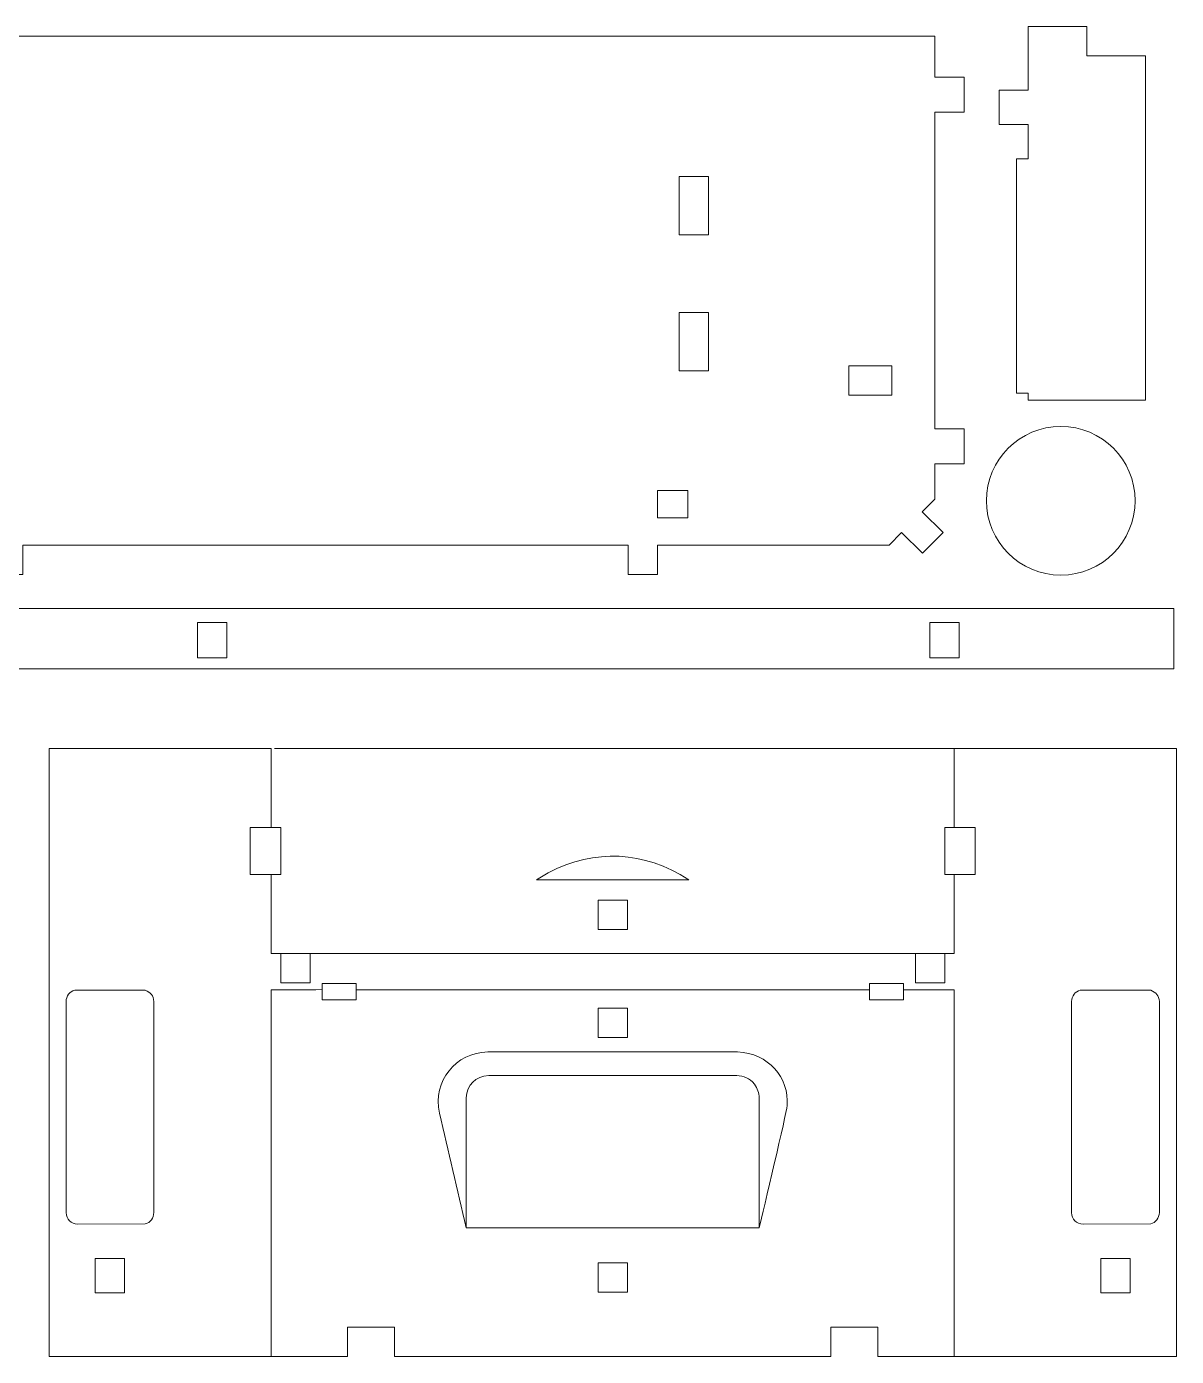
# Model space of a CAD drawing. Header units: centimetres. Extents: x -81 to 93, y -33 to -4.
# Drawn here: x -71.02 to -61.01, y -15.6 to -4.03 of the extents above; entities that cross this region are included whole.
import ezdxf

# ---------------------------------------------------------------- set-up
doc = ezdxf.new("R2010")
doc.units = ezdxf.units.CM
doc.header["$MEASUREMENT"] = 0
doc.layers.add('Camada 1', color=7, linetype='Continuous')

msp = doc.modelspace()

# ---------------------------------------------------------------- linework, layer by layer
at = {"layer": 'Camada 1', "lineweight": 9}
for points, knots in [([(-61.78704, -4.02608), (-61.95704, -4.02608), (-62.12703, -4.02608), (-62.29703, -4.02608), (-62.29703, -4.02608), (-62.29703, -4.21046), (-62.29703, -4.39485), (-62.29703, -4.57923), (-62.29703, -4.57923), (-62.38203, -4.57923), (-62.46703, -4.57923), (-62.55202, -4.57923), (-62.55202, -4.57923), (-62.55202, -4.67862), (-62.55202, -4.77801), (-62.55202, -4.87739), (-62.55202, -4.87739), (-62.46703, -4.87739), (-62.38203, -4.87739), (-62.29703, -4.87739), (-62.29703, -4.87739), (-62.29703, -4.97678), (-62.29703, -5.07616), (-62.29703, -5.17555), (-62.29703, -5.17555), (-62.33103, -5.17555), (-62.36503, -5.17555), (-62.39903, -5.17555), (-62.39903, -5.17555), (-62.39903, -5.85554), (-62.39903, -6.53552), (-62.39903, -7.21552), (-62.39903, -7.21552), (-62.36503, -7.21552), (-62.33103, -7.21552), (-62.29703, -7.21552), (-62.29703, -7.21552), (-62.29703, -7.23592), (-62.29703, -7.25631), (-62.29703, -7.27672), (-62.29703, -7.27672), (-61.95704, -7.27672), (-61.61704, -7.27672), (-61.27704, -7.27672), (-61.27704, -7.27672), (-61.27704, -6.27817), (-61.27704, -5.27962), (-61.27704, -4.28107), (-61.27704, -4.28107), (-61.44704, -4.28107), (-61.61704, -4.28107), (-61.78704, -4.28107), (-61.78704, -4.28107), (-61.78704, -4.19607), (-61.78704, -4.11108), (-61.78704, -4.02608)], [0, 0, 0, 0, 0.06666667, 0.06666667, 0.06666667, 0.06666667, 0.13333333, 0.13333333, 0.13333333, 0.13333333, 0.2, 0.2, 0.2, 0.2, 0.26666667, 0.26666667, 0.26666667, 0.26666667, 0.33333333, 0.33333333, 0.33333333, 0.33333333, 0.4, 0.4, 0.4, 0.4, 0.46666667, 0.46666667, 0.46666667, 0.46666667, 0.53333333, 0.53333333, 0.53333333, 0.53333333, 0.6, 0.6, 0.6, 0.6, 0.66666667, 0.66666667, 0.66666667, 0.66666667, 0.73333333, 0.73333333, 0.73333333, 0.73333333, 0.8, 0.8, 0.8, 0.8, 0.86666667, 0.86666667, 0.86666667, 0.86666667, 1, 1, 1, 1]), ([(-71.04882, -8.79381), (-71.04882, -8.79381), (-71.04882, -8.53885), (-71.04882, -8.53885), (-71.04882, -8.53885), (-71.04882, -8.53885), (-65.78025, -8.53885), (-65.78025, -8.53885), (-65.78025, -8.53885), (-65.78025, -8.53885), (-65.78025, -8.79381), (-65.78025, -8.79381), (-65.78025, -8.79381), (-65.78025, -8.79381), (-65.52529, -8.79381), (-65.52529, -8.79381), (-65.52529, -8.79381), (-65.52529, -8.79381), (-65.52529, -8.53885), (-65.52529, -8.53885), (-65.52529, -8.53885), (-65.52529, -8.53885), (-63.50886, -8.53885), (-63.50886, -8.53885), (-63.50886, -8.53885), (-63.50886, -8.53885), (-63.39978, -8.42861), (-63.39978, -8.42861), (-63.39978, -8.42861), (-63.39978, -8.42861), (-63.21856, -8.60793), (-63.21856, -8.60793), (-63.21856, -8.60793), (-63.21856, -8.60793), (-63.03923, -8.4267), (-63.03923, -8.4267), (-63.03923, -8.4267), (-63.03923, -8.4267), (-63.22045, -8.24738), (-63.22045, -8.24738), (-63.22045, -8.24738), (-63.22045, -8.24738), (-63.11137, -8.13714), (-63.11137, -8.13714), (-63.11137, -8.13714), (-63.11137, -8.13714), (-63.11137, -7.83118), (-63.11137, -7.83118), (-63.11137, -7.83118), (-63.11137, -7.83118), (-62.85641, -7.83118), (-62.85641, -7.83118), (-62.85641, -7.83118), (-62.85641, -7.83118), (-62.85641, -7.52524), (-62.85641, -7.52524), (-62.85641, -7.52524), (-62.85641, -7.52524), (-63.11137, -7.52524), (-63.11137, -7.52524), (-63.11137, -7.52524), (-63.11137, -7.52524), (-63.11137, -4.77166), (-63.11137, -4.77166), (-63.11137, -4.77166), (-63.11137, -4.77166), (-62.85641, -4.77166), (-62.85641, -4.77166), (-62.85641, -4.77166), (-62.85641, -4.77166), (-62.85641, -4.46572), (-62.85641, -4.46572), (-62.85641, -4.46572), (-62.85641, -4.46572), (-63.11137, -4.46572), (-63.11137, -4.46572), (-63.11137, -4.46572), (-63.11137, -4.46572), (-63.11137, -4.10899), (-63.11137, -4.10899), (-63.11137, -4.10899), (-63.11137, -4.10899), (-73.7177, -4.10899), (-73.7177, -4.10899), (-73.7177, -4.10899), (-73.7177, -4.10899), (-73.7177, -4.46572), (-73.7177, -4.46572), (-73.7177, -4.46572), (-73.7177, -4.46572), (-73.97266, -4.46572), (-73.97266, -4.46572), (-73.97266, -4.46572), (-73.97266, -4.46572), (-73.97266, -4.77166), (-73.97266, -4.77166), (-73.97266, -4.77166), (-73.97266, -4.77166), (-73.7177, -4.77166), (-73.7177, -4.77166), (-73.7177, -4.77166), (-73.7177, -4.77166), (-73.7177, -7.52524), (-73.7177, -7.52524), (-73.7177, -7.52524), (-73.7177, -7.52524), (-73.97266, -7.52524), (-73.97266, -7.52524), (-73.97266, -7.52524), (-73.97266, -7.52524), (-73.97266, -7.83118), (-73.97266, -7.83118), (-73.97266, -7.83118), (-73.97266, -7.83118), (-73.7177, -7.83118), (-73.7177, -7.83118), (-73.7177, -7.83118), (-73.7177, -7.83118), (-73.7177, -8.13714), (-73.7177, -8.13714), (-73.7177, -8.13714), (-73.7177, -8.13714), (-73.60862, -8.24738), (-73.60862, -8.24738), (-73.60862, -8.24738), (-73.60862, -8.24738), (-73.78984, -8.4267), (-73.78984, -8.4267), (-73.78984, -8.4267), (-73.78984, -8.4267), (-73.61051, -8.60793), (-73.61051, -8.60793), (-73.61051, -8.60793), (-73.61051, -8.60793), (-73.42929, -8.42861), (-73.42929, -8.42861), (-73.42929, -8.42861), (-73.42929, -8.42861), (-73.3202, -8.53885), (-73.3202, -8.53885), (-73.3202, -8.53885), (-73.3202, -8.53885), (-71.30377, -8.53885), (-71.30377, -8.53885), (-71.30377, -8.53885), (-71.30377, -8.53885), (-71.30377, -8.79381), (-71.30377, -8.79381), (-71.30377, -8.79381), (-71.30377, -8.79381), (-71.04882, -8.79381), (-71.04882, -8.79381)], [0, 0, 0, 0, 0.02564103, 0.02564103, 0.02564103, 0.02564103, 0.05128205, 0.05128205, 0.05128205, 0.05128205, 0.07692308, 0.07692308, 0.07692308, 0.07692308, 0.1025641, 0.1025641, 0.1025641, 0.1025641, 0.12820513, 0.12820513, 0.12820513, 0.12820513, 0.15384615, 0.15384615, 0.15384615, 0.15384615, 0.17948718, 0.17948718, 0.17948718, 0.17948718, 0.20512821, 0.20512821, 0.20512821, 0.20512821, 0.23076923, 0.23076923, 0.23076923, 0.23076923, 0.25641026, 0.25641026, 0.25641026, 0.25641026, 0.28205128, 0.28205128, 0.28205128, 0.28205128, 0.30769231, 0.30769231, 0.30769231, 0.30769231, 0.33333333, 0.33333333, 0.33333333, 0.33333333, 0.35897436, 0.35897436, 0.35897436, 0.35897436, 0.38461538, 0.38461538, 0.38461538, 0.38461538, 0.41025641, 0.41025641, 0.41025641, 0.41025641, 0.43589744, 0.43589744, 0.43589744, 0.43589744, 0.46153846, 0.46153846, 0.46153846, 0.46153846, 0.48717949, 0.48717949, 0.48717949, 0.48717949, 0.51282051, 0.51282051, 0.51282051, 0.51282051, 0.53846154, 0.53846154, 0.53846154, 0.53846154, 0.56410256, 0.56410256, 0.56410256, 0.56410256, 0.58974359, 0.58974359, 0.58974359, 0.58974359, 0.61538462, 0.61538462, 0.61538462, 0.61538462, 0.64102564, 0.64102564, 0.64102564, 0.64102564, 0.66666667, 0.66666667, 0.66666667, 0.66666667, 0.69230769, 0.69230769, 0.69230769, 0.69230769, 0.71794872, 0.71794872, 0.71794872, 0.71794872, 0.74358974, 0.74358974, 0.74358974, 0.74358974, 0.76923077, 0.76923077, 0.76923077, 0.76923077, 0.79487179, 0.79487179, 0.79487179, 0.79487179, 0.82051282, 0.82051282, 0.82051282, 0.82051282, 0.84615385, 0.84615385, 0.84615385, 0.84615385, 0.87179487, 0.87179487, 0.87179487, 0.87179487, 0.8974359, 0.8974359, 0.8974359, 0.8974359, 0.92307692, 0.92307692, 0.92307692, 0.92307692, 0.94871795, 0.94871795, 0.94871795, 0.94871795, 1, 1, 1, 1]), ([(-65.33623, -5.3312), (-65.33623, -5.3312), (-65.33623, -5.83779), (-65.33623, -5.83779), (-65.33623, -5.83779), (-65.33623, -5.83779), (-65.08127, -5.83779), (-65.08127, -5.83779), (-65.08127, -5.83779), (-65.08127, -5.83779), (-65.08127, -5.3312), (-65.08127, -5.3312), (-65.08127, -5.3312), (-65.08127, -5.3312), (-65.33623, -5.3312), (-65.33623, -5.3312)], [0, 0, 0, 0, 0.2, 0.2, 0.2, 0.2, 0.4, 0.4, 0.4, 0.4, 0.6, 0.6, 0.6, 0.6, 1, 1, 1, 1]), ([(-65.33623, -6.51422), (-65.33623, -6.51422), (-65.33623, -7.02081), (-65.33623, -7.02081), (-65.33623, -7.02081), (-65.33623, -7.02081), (-65.08127, -7.02081), (-65.08127, -7.02081), (-65.08127, -7.02081), (-65.08127, -7.02081), (-65.08127, -6.51422), (-65.08127, -6.51422), (-65.08127, -6.51422), (-65.08127, -6.51422), (-65.33623, -6.51422), (-65.33623, -6.51422)], [0, 0, 0, 0, 0.2, 0.2, 0.2, 0.2, 0.4, 0.4, 0.4, 0.4, 0.6, 0.6, 0.6, 0.6, 1, 1, 1, 1]), ([(-63.48591, -6.97738), (-63.48591, -6.97738), (-63.85973, -6.97738), (-63.85973, -6.97738), (-63.85973, -6.97738), (-63.85973, -6.97738), (-63.85973, -7.23235), (-63.85973, -7.23235), (-63.85973, -7.23235), (-63.85973, -7.23235), (-63.48591, -7.23235), (-63.48591, -7.23235), (-63.48591, -7.23235), (-63.48591, -7.23235), (-63.48591, -6.97738), (-63.48591, -6.97738)], [0, 0, 0, 0, 0.2, 0.2, 0.2, 0.2, 0.4, 0.4, 0.4, 0.4, 0.6, 0.6, 0.6, 0.6, 1, 1, 1, 1]), ([(-62.01452, -7.50452), (-62.37179, -7.50452), (-62.6614, -7.79413), (-62.6614, -8.15139), (-62.6614, -8.15139), (-62.66141, -8.50866), (-62.37179, -8.79827), (-62.01453, -8.79827), (-62.01453, -8.79827), (-61.65727, -8.79828), (-61.36765, -8.50866), (-61.36765, -8.1514), (-61.36765, -8.1514), (-61.36764, -7.79413), (-61.65726, -7.50452), (-62.01452, -7.50452)], [0, 0, 0, 0, 0.2, 0.2, 0.2, 0.2, 0.4, 0.4, 0.4, 0.4, 0.6, 0.6, 0.6, 0.6, 1, 1, 1, 1]), ([(-65.52529, -8.06293), (-65.52529, -8.06293), (-65.26013, -8.06293), (-65.26013, -8.06293), (-65.26013, -8.06293), (-65.26013, -8.06293), (-65.26013, -8.30089), (-65.26013, -8.30089), (-65.26013, -8.30089), (-65.26013, -8.30089), (-65.52529, -8.30089), (-65.52529, -8.30089), (-65.52529, -8.30089), (-65.52529, -8.30089), (-65.52529, -8.06293), (-65.52529, -8.06293)], [0, 0, 0, 0, 0.2, 0.2, 0.2, 0.2, 0.4, 0.4, 0.4, 0.4, 0.6, 0.6, 0.6, 0.6, 1, 1, 1, 1]), ([(-61.03028, -9.08824), (-61.03028, -9.26368), (-61.03028, -9.43912), (-61.03028, -9.61456), (-61.03028, -9.61456), (-64.48645, -9.61456), (-67.94261, -9.61456), (-71.39878, -9.61456), (-71.39878, -9.61456), (-71.39878, -9.43912), (-71.39878, -9.26368), (-71.39878, -9.08824), (-71.39878, -9.08824), (-67.94261, -9.08824), (-64.48645, -9.08824), (-61.03028, -9.08824)], [0, 0, 0, 0, 0.2, 0.2, 0.2, 0.2, 0.4, 0.4, 0.4, 0.4, 0.6, 0.6, 0.6, 0.6, 1, 1, 1, 1]), ([(-69.52951, -9.2111), (-69.52951, -9.3131), (-69.52951, -9.41509), (-69.52951, -9.51709), (-69.52951, -9.51709), (-69.44451, -9.51709), (-69.35951, -9.51709), (-69.27451, -9.51709), (-69.27451, -9.51709), (-69.27451, -9.41509), (-69.27451, -9.3131), (-69.27451, -9.2111), (-69.27451, -9.2111), (-69.35951, -9.2111), (-69.44451, -9.2111), (-69.52951, -9.2111)], [0, 0, 0, 0, 0.2, 0.2, 0.2, 0.2, 0.4, 0.4, 0.4, 0.4, 0.6, 0.6, 0.6, 0.6, 1, 1, 1, 1]), ([(-63.15455, -9.2111), (-63.06955, -9.2111), (-62.98455, -9.2111), (-62.89955, -9.2111), (-62.89955, -9.2111), (-62.89955, -9.3131), (-62.89955, -9.41509), (-62.89955, -9.51709), (-62.89955, -9.51709), (-62.98455, -9.51709), (-63.06955, -9.51709), (-63.15455, -9.51709), (-63.15455, -9.51709), (-63.15455, -9.41509), (-63.15455, -9.3131), (-63.15455, -9.2111)], [0, 0, 0, 0, 0.2, 0.2, 0.2, 0.2, 0.4, 0.4, 0.4, 0.4, 0.6, 0.6, 0.6, 0.6, 1, 1, 1, 1]), ([(-68.85716, -10.30625), (-68.85716, -10.30625), (-61.00816, -10.30625), (-61.00816, -10.30625), (-61.00816, -10.30625), (-61.00818, -12.06969), (-61.00821, -13.83312), (-61.00824, -15.59655), (-61.00824, -15.59655), (-61.00824, -15.59655), (-63.60694, -15.59651), (-63.60694, -15.59651), (-63.60694, -15.59651), (-63.60694, -15.51151), (-63.60693, -15.42651), (-63.60693, -15.34152), (-63.60693, -15.34152), (-63.7429, -15.34153), (-63.87886, -15.34154), (-64.01483, -15.34155), (-64.01483, -15.34155), (-64.01483, -15.42655), (-64.01483, -15.51154), (-64.01483, -15.59654), (-64.01483, -15.59654), (-65.28135, -15.59654), (-66.54786, -15.59654), (-67.81439, -15.59654), (-67.81439, -15.59654), (-67.81439, -15.51154), (-67.81439, -15.42655), (-67.81439, -15.34155), (-67.81439, -15.34155), (-67.95037, -15.34154), (-68.08634, -15.34153), (-68.22233, -15.34152), (-68.22233, -15.34152), (-68.22233, -15.42651), (-68.22233, -15.51151), (-68.22233, -15.59651), (-68.22233, -15.59651), (-68.22233, -15.59651), (-70.8209, -15.59655), (-70.8209, -15.59655), (-70.8209, -15.59655), (-70.82089, -13.83312), (-70.82088, -12.06969), (-70.82086, -10.30625), (-70.82086, -10.30625), (-70.17649, -10.30625), (-69.53213, -10.30625), (-68.88776, -10.30625), (-68.88776, -10.30625), (-68.88776, -10.53575), (-68.88777, -10.76524), (-68.88777, -10.99473)], [0, 0, 0, 0, 0.06666667, 0.06666667, 0.06666667, 0.06666667, 0.13333333, 0.13333333, 0.13333333, 0.13333333, 0.2, 0.2, 0.2, 0.2, 0.26666667, 0.26666667, 0.26666667, 0.26666667, 0.33333333, 0.33333333, 0.33333333, 0.33333333, 0.4, 0.4, 0.4, 0.4, 0.46666667, 0.46666667, 0.46666667, 0.46666667, 0.53333333, 0.53333333, 0.53333333, 0.53333333, 0.6, 0.6, 0.6, 0.6, 0.66666667, 0.66666667, 0.66666667, 0.66666667, 0.73333333, 0.73333333, 0.73333333, 0.73333333, 0.8, 0.8, 0.8, 0.8, 0.86666667, 0.86666667, 0.86666667, 0.86666667, 1, 1, 1, 1]), ([(-68.85716, -10.99473), (-68.83949, -10.99473), (-68.82183, -10.99473), (-68.80416, -10.99473), (-68.80416, -10.99473), (-68.80416, -11.13072), (-68.80417, -11.26672), (-68.80417, -11.40271), (-68.80417, -11.40271), (-68.80417, -11.40271), (-69.06936, -11.40271), (-69.06936, -11.40271), (-69.06936, -11.40271), (-69.06936, -11.26672), (-69.06936, -11.13072), (-69.06936, -10.99473), (-69.06936, -10.99473), (-69.06936, -10.99473), (-68.85716, -10.99473), (-68.85716, -10.99473)], [0, 0, 0, 0, 0.16666667, 0.16666667, 0.16666667, 0.16666667, 0.33333333, 0.33333333, 0.33333333, 0.33333333, 0.5, 0.5, 0.5, 0.5, 0.66666667, 0.66666667, 0.66666667, 0.66666667, 1, 1, 1, 1]), ([(-62.75967, -10.99473), (-62.84806, -10.99473), (-62.93647, -10.99473), (-63.02486, -10.99473), (-63.02486, -10.99473), (-63.02486, -11.13072), (-63.02488, -11.26672), (-63.02488, -11.40271), (-63.02488, -11.40271), (-62.93648, -11.40271), (-62.84808, -11.40271), (-62.75968, -11.40271), (-62.75968, -11.40271), (-62.75968, -11.26672), (-62.75967, -11.13072), (-62.75967, -10.99473)], [0, 0, 0, 0, 0.2, 0.2, 0.2, 0.2, 0.4, 0.4, 0.4, 0.4, 0.6, 0.6, 0.6, 0.6, 1, 1, 1, 1]), ([(-66.04202, -11.8821), (-65.95702, -11.8821), (-65.87202, -11.8821), (-65.78702, -11.8821), (-65.78702, -11.8821), (-65.78702, -11.7971), (-65.78702, -11.7121), (-65.78702, -11.6271), (-65.78702, -11.6271), (-65.87202, -11.6271), (-65.95701, -11.6271), (-66.04201, -11.6271), (-66.04201, -11.6271), (-66.04201, -11.7121), (-66.04202, -11.7971), (-66.04202, -11.8821)], [0, 0, 0, 0, 0.2, 0.2, 0.2, 0.2, 0.4, 0.4, 0.4, 0.4, 0.6, 0.6, 0.6, 0.6, 1, 1, 1, 1]), ([(-68.54918, -12.34617), (-68.63418, -12.34617), (-68.71918, -12.34617), (-68.80418, -12.34617), (-68.80418, -12.34617), (-68.80418, -12.26117), (-68.80417, -12.17618), (-68.80417, -12.09118), (-68.80417, -12.09118), (-68.71917, -12.09118), (-68.63418, -12.09118), (-68.54918, -12.09118), (-68.54918, -12.09118), (-68.54918, -12.17618), (-68.54918, -12.26117), (-68.54918, -12.34617)], [0, 0, 0, 0, 0.2, 0.2, 0.2, 0.2, 0.4, 0.4, 0.4, 0.4, 0.6, 0.6, 0.6, 0.6, 1, 1, 1, 1]), ([(-63.02489, -12.34617), (-63.02489, -12.26117), (-63.02488, -12.17618), (-63.02488, -12.09118), (-63.02488, -12.09118), (-63.10988, -12.09118), (-63.19488, -12.09118), (-63.27988, -12.09118), (-63.27988, -12.09118), (-63.27988, -12.17618), (-63.27988, -12.26117), (-63.27988, -12.34617), (-63.27988, -12.34617), (-63.19488, -12.34617), (-63.1099, -12.34617), (-63.02489, -12.34617)], [0, 0, 0, 0, 0.2, 0.2, 0.2, 0.2, 0.4, 0.4, 0.4, 0.4, 0.6, 0.6, 0.6, 0.6, 1, 1, 1, 1]), ([(-69.98336, -12.41085), (-69.98336, -12.41085), (-70.59714, -12.41085), (-70.59714, -12.41085), (-70.59714, -12.41085), (-70.64192, -12.4213), (-70.6696, -12.46158), (-70.67274, -12.50937), (-70.67274, -12.50937), (-70.67275, -13.12134), (-70.67275, -13.73332), (-70.67276, -14.34529), (-70.67276, -14.34529), (-70.66878, -14.40591), (-70.63137, -14.4433), (-70.57076, -14.44729), (-70.57076, -14.44729), (-70.57076, -14.44729), (-69.98338, -14.44381), (-69.98338, -14.44381), (-69.98338, -14.44381), (-69.93856, -14.43335), (-69.91092, -14.39309), (-69.90778, -14.34529), (-69.90778, -14.34529), (-69.90777, -13.73332), (-69.90777, -13.12134), (-69.90776, -12.50937), (-69.90776, -12.50937), (-69.91111, -12.45838), (-69.93543, -12.42713), (-69.98336, -12.41085)], [0, 0, 0, 0, 0.11111111, 0.11111111, 0.11111111, 0.11111111, 0.22222222, 0.22222222, 0.22222222, 0.22222222, 0.33333333, 0.33333333, 0.33333333, 0.33333333, 0.44444444, 0.44444444, 0.44444444, 0.44444444, 0.55555556, 0.55555556, 0.55555556, 0.55555556, 0.66666667, 0.66666667, 0.66666667, 0.66666667, 0.77777778, 0.77777778, 0.77777778, 0.77777778, 1, 1, 1, 1]), ([(-61.23193, -12.41085), (-61.23193, -12.41085), (-61.84571, -12.41085), (-61.84571, -12.41085), (-61.84571, -12.41085), (-61.89049, -12.4213), (-61.91817, -12.46158), (-61.92131, -12.50937), (-61.92131, -12.50937), (-61.92132, -13.12134), (-61.92133, -13.73332), (-61.92134, -14.34529), (-61.92134, -14.34529), (-61.91735, -14.40592), (-61.87997, -14.4433), (-61.81935, -14.44729), (-61.81935, -14.44729), (-61.81935, -14.44729), (-61.23196, -14.44381), (-61.23196, -14.44381), (-61.23196, -14.44381), (-61.18716, -14.43335), (-61.1595, -14.39308), (-61.15636, -14.34529), (-61.15636, -14.34529), (-61.15635, -13.73332), (-61.15634, -13.12134), (-61.15633, -12.50937), (-61.15633, -12.50937), (-61.15968, -12.45838), (-61.18401, -12.42713), (-61.23193, -12.41085)], [0, 0, 0, 0, 0.11111111, 0.11111111, 0.11111111, 0.11111111, 0.22222222, 0.22222222, 0.22222222, 0.22222222, 0.33333333, 0.33333333, 0.33333333, 0.33333333, 0.44444444, 0.44444444, 0.44444444, 0.44444444, 0.55555556, 0.55555556, 0.55555556, 0.55555556, 0.66666667, 0.66666667, 0.66666667, 0.66666667, 0.77777778, 0.77777778, 0.77777778, 0.77777778, 1, 1, 1, 1]), ([(-65.78704, -12.56547), (-65.87203, -12.56547), (-65.95703, -12.56547), (-66.04203, -12.56547), (-66.04203, -12.56547), (-66.04203, -12.65046), (-66.04203, -12.73546), (-66.04203, -12.82045), (-66.04203, -12.82045), (-65.95703, -12.82045), (-65.87204, -12.82045), (-65.78704, -12.82045), (-65.78704, -12.82045), (-65.78704, -12.73546), (-65.78704, -12.65046), (-65.78704, -12.56547)], [0, 0, 0, 0, 0.2, 0.2, 0.2, 0.2, 0.4, 0.4, 0.4, 0.4, 0.6, 0.6, 0.6, 0.6, 1, 1, 1, 1]), ([(-64.83562, -13.15194), (-64.7726, -13.16023), (-64.72493, -13.17018), (-64.68008, -13.22864), (-64.68008, -13.22864), (-64.65239, -13.26474), (-64.64252, -13.30287), (-64.63957, -13.34799), (-64.63957, -13.34799), (-64.63958, -13.72462), (-64.63958, -14.10126), (-64.63958, -14.47789), (-64.63958, -14.47789), (-65.48957, -14.47789), (-66.33954, -14.47789), (-67.18952, -14.47789), (-67.18952, -14.47789), (-67.18952, -14.10126), (-67.18952, -13.72462), (-67.18952, -13.34799), (-67.18952, -13.34799), (-67.1819, -13.23153), (-67.10991, -13.15956), (-66.99346, -13.15194), (-66.99346, -13.15194), (-66.27418, -13.15194), (-65.55489, -13.15194), (-64.83562, -13.15194)], [0, 0, 0, 0, 0.125, 0.125, 0.125, 0.125, 0.25, 0.25, 0.25, 0.25, 0.375, 0.375, 0.375, 0.375, 0.5, 0.5, 0.5, 0.5, 0.625, 0.625, 0.625, 0.625, 0.75, 0.75, 0.75, 0.75, 1, 1, 1, 1]), ([(-70.41777, -14.74544), (-70.33277, -14.74544), (-70.24777, -14.74544), (-70.16277, -14.74544), (-70.16277, -14.74544), (-70.16277, -14.84482), (-70.16278, -14.94421), (-70.16278, -15.04359), (-70.16278, -15.04359), (-70.24778, -15.04359), (-70.33277, -15.04359), (-70.41777, -15.04359), (-70.41777, -15.04359), (-70.41777, -14.94421), (-70.41777, -14.84482), (-70.41777, -14.74544)], [0, 0, 0, 0, 0.2, 0.2, 0.2, 0.2, 0.4, 0.4, 0.4, 0.4, 0.6, 0.6, 0.6, 0.6, 1, 1, 1, 1]), ([(-65.78688, -14.7822), (-65.87188, -14.7822), (-65.95688, -14.7822), (-66.04188, -14.7822), (-66.04188, -14.7822), (-66.04188, -14.86726), (-66.04188, -14.95233), (-66.04188, -15.0374), (-66.04188, -15.0374), (-65.95688, -15.0374), (-65.87189, -15.0374), (-65.78689, -15.0374), (-65.78689, -15.0374), (-65.78689, -14.95233), (-65.78688, -14.86726), (-65.78688, -14.7822)], [0, 0, 0, 0, 0.2, 0.2, 0.2, 0.2, 0.4, 0.4, 0.4, 0.4, 0.6, 0.6, 0.6, 0.6, 1, 1, 1, 1]), ([(-61.66636, -14.74544), (-61.66636, -14.84482), (-61.66636, -14.94421), (-61.66636, -15.04359), (-61.66636, -15.04359), (-61.58136, -15.04359), (-61.49637, -15.04359), (-61.41137, -15.04359), (-61.41137, -15.04359), (-61.41137, -14.94421), (-61.41136, -14.84482), (-61.41136, -14.74544), (-61.41136, -14.74544), (-61.49637, -14.74544), (-61.58136, -14.74544), (-61.66636, -14.74544)], [0, 0, 0, 0, 0.2, 0.2, 0.2, 0.2, 0.4, 0.4, 0.4, 0.4, 0.6, 0.6, 0.6, 0.6, 1, 1, 1, 1])]:
    msp.add_open_spline(points, degree=3, knots=knots, dxfattribs=at)
at = {"layer": 'Camada 1', "color": 142, "lineweight": 9}
for points in [[(-62.94126, -10.30625), (-62.94126, -10.53575), (-62.94127, -10.76524), (-62.94127, -10.99473)], [(-63.27988, -12.09118), (-65.03631, -12.09118), (-66.79274, -12.09118), (-68.54918, -12.09118)], [(-63.68079, -12.40738), (-65.16994, -12.40737), (-66.6591, -12.40737), (-68.14828, -12.40736)]]:
    msp.add_open_spline(points, degree=3, dxfattribs=at)
for points, knots in [([(-66.47707, -11.38816), (-66.47707, -11.38816), (-66.5775, -11.44861), (-66.5775, -11.44861), (-66.5775, -11.44861), (-66.13551, -11.44861), (-65.69352, -11.44861), (-65.25153, -11.44861), (-65.25153, -11.44861), (-65.64834, -11.1965), (-66.06403, -11.17886), (-66.47707, -11.38816)], [0, 0, 0, 0, 0.25, 0.25, 0.25, 0.25, 0.5, 0.5, 0.5, 0.5, 1, 1, 1, 1]), ([(-68.88777, -11.40271), (-68.88777, -11.6322), (-68.88778, -11.86169), (-68.88778, -12.09118), (-68.88778, -12.09118), (-68.85991, -12.09118), (-68.83204, -12.09118), (-68.80417, -12.09118)], [0, 0, 0, 0, 0.33333333, 0.33333333, 0.33333333, 0.33333333, 1, 1, 1, 1]), ([(-62.94128, -11.40271), (-62.94128, -11.6322), (-62.94129, -11.86169), (-62.94129, -12.09118), (-62.94129, -12.09118), (-62.96915, -12.09118), (-62.99701, -12.09118), (-63.02488, -12.09118)], [0, 0, 0, 0, 0.33333333, 0.33333333, 0.33333333, 0.33333333, 1, 1, 1, 1]), ([(-68.44408, -12.35128), (-68.34549, -12.35128), (-68.24689, -12.35128), (-68.14829, -12.35128), (-68.14829, -12.35128), (-68.14829, -12.39888), (-68.14829, -12.44647), (-68.14829, -12.49407), (-68.14829, -12.49407), (-68.24689, -12.49407), (-68.34549, -12.49407), (-68.44408, -12.49407), (-68.44408, -12.49407), (-68.44408, -12.44647), (-68.44408, -12.39888), (-68.44408, -12.35128)], [0, 0, 0, 0, 0.2, 0.2, 0.2, 0.2, 0.4, 0.4, 0.4, 0.4, 0.6, 0.6, 0.6, 0.6, 1, 1, 1, 1]), ([(-63.68079, -12.49407), (-63.68079, -12.44647), (-63.68079, -12.39888), (-63.68079, -12.35128), (-63.68079, -12.35128), (-63.58218, -12.35128), (-63.48358, -12.35128), (-63.38498, -12.35128), (-63.38498, -12.35128), (-63.38498, -12.39888), (-63.38498, -12.44647), (-63.38498, -12.49407), (-63.38498, -12.49407), (-63.48358, -12.49407), (-63.58218, -12.49407), (-63.68079, -12.49407)], [0, 0, 0, 0, 0.2, 0.2, 0.2, 0.2, 0.4, 0.4, 0.4, 0.4, 0.6, 0.6, 0.6, 0.6, 1, 1, 1, 1]), ([(-68.44408, -12.40539), (-68.59198, -12.40605), (-68.73988, -12.40672), (-68.88778, -12.40738), (-68.88778, -12.40738), (-68.88778, -13.47043), (-68.88779, -14.53349), (-68.8878, -15.59655)], [0, 0, 0, 0, 0.33333333, 0.33333333, 0.33333333, 0.33333333, 1, 1, 1, 1]), ([(-62.94134, -15.59655), (-62.94132, -14.53349), (-62.9413, -13.47043), (-62.94129, -12.40738), (-62.94129, -12.40738), (-63.08918, -12.40738), (-63.23708, -12.40738), (-63.38498, -12.40738)], [0, 0, 0, 0, 0.33333333, 0.33333333, 0.33333333, 0.33333333, 1, 1, 1, 1]), ([(-64.63958, -14.47789), (-64.60688, -14.33773), (-64.40208, -13.48523), (-64.39648, -13.41474), (-64.39648, -13.41474), (-64.37707, -13.17046), (-64.56125, -12.95796), (-64.82768, -12.94795), (-64.82768, -12.94795), (-65.55225, -12.94795), (-66.27682, -12.94795), (-67.00139, -12.94795), (-67.00139, -12.94795), (-67.28135, -12.95321), (-67.48228, -13.19969), (-67.42264, -13.47879), (-67.42264, -13.47879), (-67.34493, -13.81182), (-67.26723, -14.14486), (-67.18952, -14.47789)], [0, 0, 0, 0, 0.16666667, 0.16666667, 0.16666667, 0.16666667, 0.33333333, 0.33333333, 0.33333333, 0.33333333, 0.5, 0.5, 0.5, 0.5, 0.66666667, 0.66666667, 0.66666667, 0.66666667, 1, 1, 1, 1])]:
    msp.add_open_spline(points, degree=3, knots=knots, dxfattribs=at)

doc.saveas('drawing.dxf')
